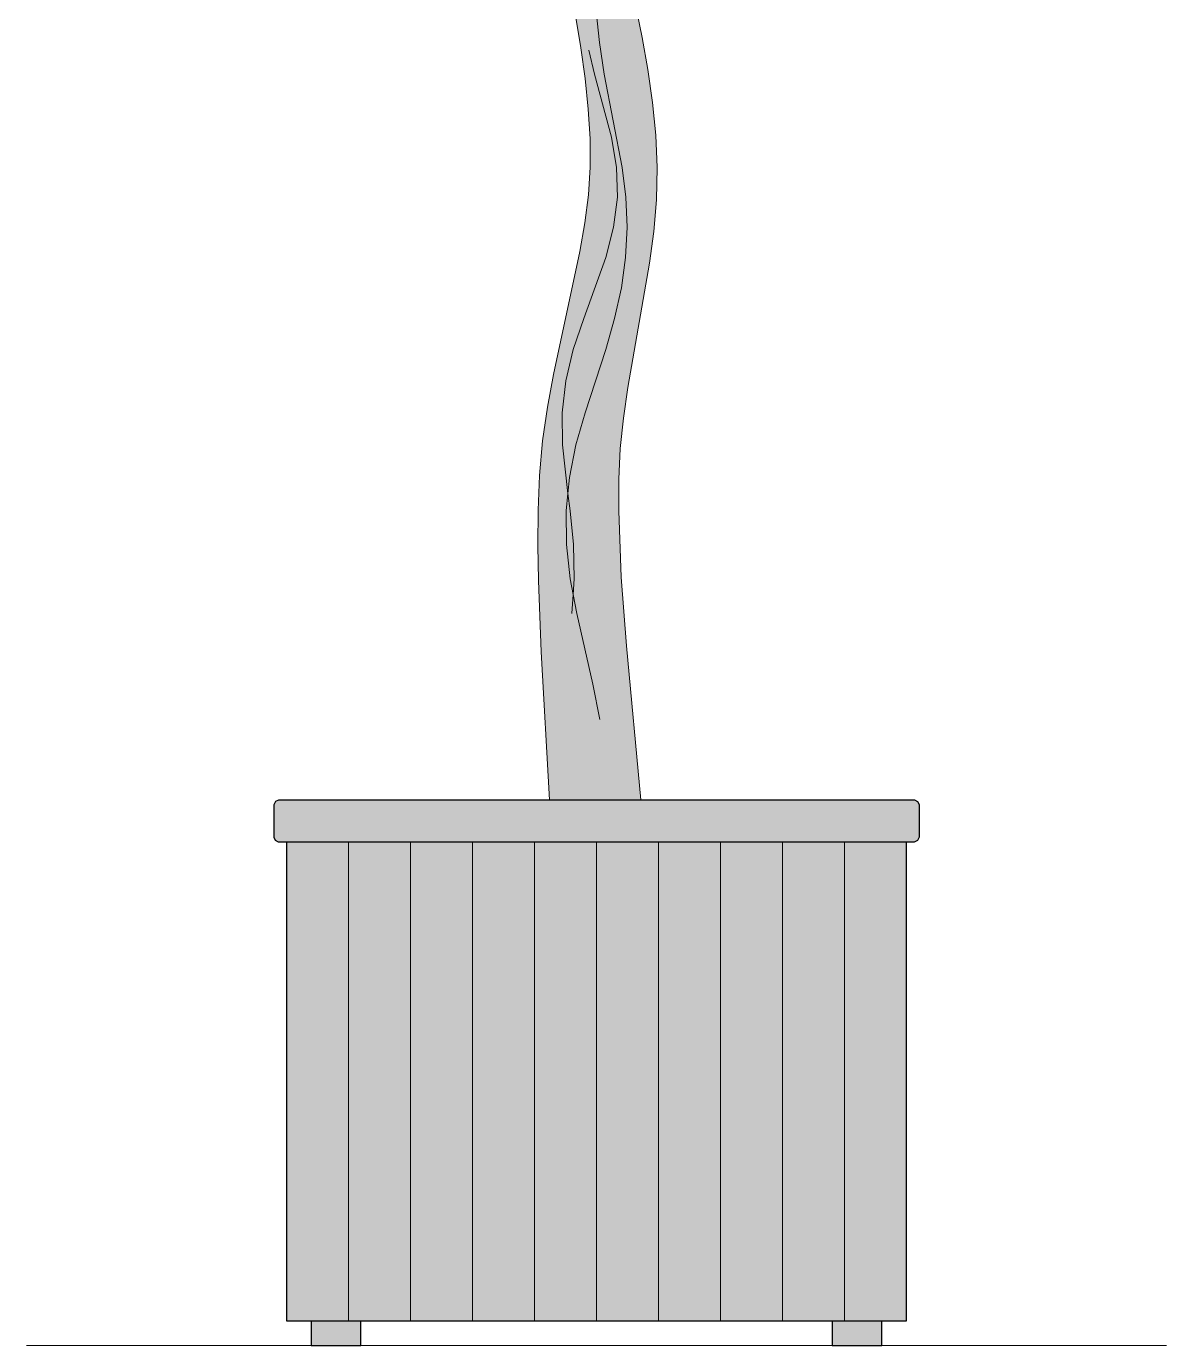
# Model space of a CAD drawing. Header units: centimetres. Extents: x 0 to 879, y -664 to 265.
# Drawn here: x 783.2 to 875.1, y 0 to 106.4 of the extents above; entities that cross this region are included whole.
import ezdxf

# ---------------------------------------------------------------- set-up
doc = ezdxf.new("R2010")
doc.units = ezdxf.units.CM
for name, color, linetype, lineweight, true_color in [('VEG-MACETA', 25, 'Continuous', 25, 0x745440), ('VEG-TEXTO', 47, 'Continuous', 18, 0x464646), ('VEG-TRONCO', 25, 'Continuous', 18, 0x684830)]:
    doc.layers.add(name, color=color, linetype=linetype, lineweight=lineweight, true_color=true_color)
doc.layers.add('VEG-RELLENO', color=253, linetype='Continuous', true_color=0x96c896)

# ---------------------------------------------------------------- blocks, each defined once
blk = doc.blocks.new('VEG_Olivo_ALZADO')
at = {"layer": 'VEG-RELLENO', "true_color": 0x967052}
h = blk.add_hatch(color=23, dxfattribs=at)
h.dxf.hatch_style = 1
h.paths.add_polyline_path([(-3.78, 44), (-4.45, 55.94), (-4.69, 61.68), (-4.74, 64.52), (-4.71, 67.35), (-4.6, 70.15), (-4.35, 72.94), (-3.96, 75.66), (-3.48, 78.31), (-1.35, 88.22), (-0.94, 90.54), (-0.65, 92.8), (-0.5, 95.02), (-0.51, 97.3), (-0.66, 99.7), (-0.92, 102.16), (-1.26, 104.65), (-2.44, 111.83), (-2.98, 115.45), (-1.57, 113.95), (0.57, 116.05), (-3.21, 119.7), (-3.05, 121.7), (-2.87, 122.62), (-2.66, 123.4), (-2.21, 124.6), (-1.76, 122.69), (0.51, 123.25), (-1.19, 120.74), (1.09, 119.32), (1.41, 116.61), (2.25, 112.36), (-0.07, 110.82), (1.07, 109.18), (2.68, 110.35), (3.67, 105.48), (4.13, 102.88), (4.51, 100.24), (4.78, 97.59), (4.9, 94.98), (4.84, 92.39), (4.61, 89.82), (4.27, 87.27), (2.53, 77.25), (2.18, 74.78), (1.92, 72.33), (1.8, 69.85), (1.79, 67.3), (2, 61.96), (2.43, 56.43), (3.56, 44)])
h.paths.add_polyline_path([(-0.39, 127.65), (-0.13, 127.69), (-0.28, 127.21)])
h.paths.add_polyline_path([(1.66, 125.55), (1.56, 124.67), (1.35, 124.4)])
h.paths.add_polyline_path([(0.63, 123.82), (0.86, 123.75), (0.7, 123.53)])
at = {"layer": 'VEG-RELLENO', "true_color": 0xb48b61}
h = blk.add_hatch(color=43, dxfattribs=at)
h.dxf.hatch_style = 1
h.paths.add_polyline_path([(26, 41), (25.88, 40.72), (25.6, 40.6), (-25.64, 40.6), (-25.88, 40.72), (-26, 40.96), (-26, 43.64), (-25.85, 43.91), (-25.6, 44), (25.64, 44), (25.88, 43.88), (26, 43.64)])
at = {"layer": 'VEG-RELLENO', "true_color": 0xc89a6c}
h = blk.add_hatch(color=43, dxfattribs=at)
h.dxf.hatch_style = 1
h.paths.add_polyline_path([(25, 2), (-25, 2), (-25, 40.6), (25, 40.6)])
at = {"layer": 'VEG-RELLENO', "true_color": 0xa07b56}
h = blk.add_hatch(color=33, dxfattribs=at)
h.dxf.hatch_style = 1
h.paths.add_polyline_path([(-19, 0), (-23, 0), (-23, 2), (-19, 2)])
h = blk.add_hatch(color=33, dxfattribs=at)
h.dxf.hatch_style = 1
h.paths.add_polyline_path([(23, 0), (19, 0), (19, 2), (23, 2)])
at = {"layer": 'VEG-MACETA'}
blk.add_lwpolyline([(26, 41), (25.88, 40.72), (25.6, 40.6), (-25.64, 40.6), (-25.88, 40.72), (-26, 40.96), (-26, 43.64), (-25.85, 43.91), (-25.6, 44), (25.64, 44), (25.88, 43.88), (26, 43.64)], close=True, dxfattribs=at)
for points in [[(-25, 40.6), (-25, 2), (25, 2), (25, 40.6)], [(-23, 2), (-23, 0), (-19, 0), (-19, 2)], [(19, 2), (19, 0), (23, 0), (23, 2)]]:
    blk.add_lwpolyline(points, dxfattribs=at)
at = {"layer": 'VEG-MACETA', "lineweight": 9}
for points in [[(-20, 2), (-20, 40.6)], [(-15, 2), (-15, 40.6)], [(-10, 2), (-10, 40.6)], [(-5, 2), (-5, 40.6)], [(0, 2), (0, 40.6)], [(5, 2), (5, 40.6)], [(10, 2), (10, 40.6)], [(15, 2), (15, 40.6)], [(20, 2), (20, 40.6)]]:
    blk.add_lwpolyline(points, dxfattribs=at)
at = {"layer": 'VEG-TRONCO'}
for points in [[(-3.78, 44), (-4.45, 55.94), (-4.69, 61.68), (-4.74, 64.52), (-4.71, 67.35), (-4.6, 70.15), (-4.35, 72.94), (-3.96, 75.66), (-3.48, 78.31), (-1.35, 88.22), (-0.94, 90.54), (-0.65, 92.8), (-0.5, 95.02), (-0.51, 97.3), (-0.66, 99.7), (-0.92, 102.16), (-1.26, 104.65), (-2.44, 111.83), (-2.98, 115.45)], [(2.68, 110.35), (3.67, 105.48), (4.13, 102.88), (4.51, 100.24), (4.78, 97.59), (4.9, 94.98), (4.84, 92.39), (4.61, 89.82), (4.27, 87.27), (2.53, 77.25), (2.18, 74.78), (1.92, 72.33), (1.8, 69.85), (1.79, 67.3), (2, 61.96), (2.43, 56.43), (3.56, 44)]]:
    blk.add_lwpolyline(points, dxfattribs=at)
at = {"layer": 'VEG-TRONCO', "lineweight": 9}
for points in [[(-2.31, 68.71), (-2.18, 70), (-1.66, 72.63), (-0.92, 75.22), (0.74, 80.31), (1.46, 82.81), (2.01, 85.29), (2.35, 87.74), (2.46, 90.18), (2.36, 92.59), (2.07, 95), (0.63, 102.52), (0.23, 105.06), (-0.03, 107.56), (-0.19, 109.98), (-0.31, 115.19)], [(-2.31, 68.71), (-2.75, 72.63), (-2.77, 75.22), (-2.47, 77.78), (-1.87, 80.31), (-1.03, 82.81), (0.75, 87.74), (1.38, 90.18), (1.68, 92.59), (1.62, 95), (1.2, 97.45), (-0.16, 102.52), (-0.62, 104.44)], [(-1.89, 60.57), (-2.12, 61.82), (-2.41, 64.59), (-2.44, 67.32), (-2.31, 68.71)], [(-1.89, 60.57), (-1.81, 61.82), (-1.86, 64.59), (-2.12, 67.32), (-2.31, 68.71)], [(-1.98, 59.02), (-1.89, 60.57)], [(0.27, 50.49), (-0.29, 53.34), (-1.6, 59.02), (-1.89, 60.57)]]:
    blk.add_lwpolyline(points, dxfattribs=at)

msp = doc.modelspace()

# ---------------------------------------------------------------- linework, layer by layer
at = {"layer": 'VEG-TEXTO'}
msp.add_line((783.23, 0), (875.15, 0), dxfattribs=at)

# ---------------------------------------------------------------- block references
msp.add_blockref('VEG_Olivo_ALZADO', (829.19, 0))

doc.saveas('drawing.dxf')
